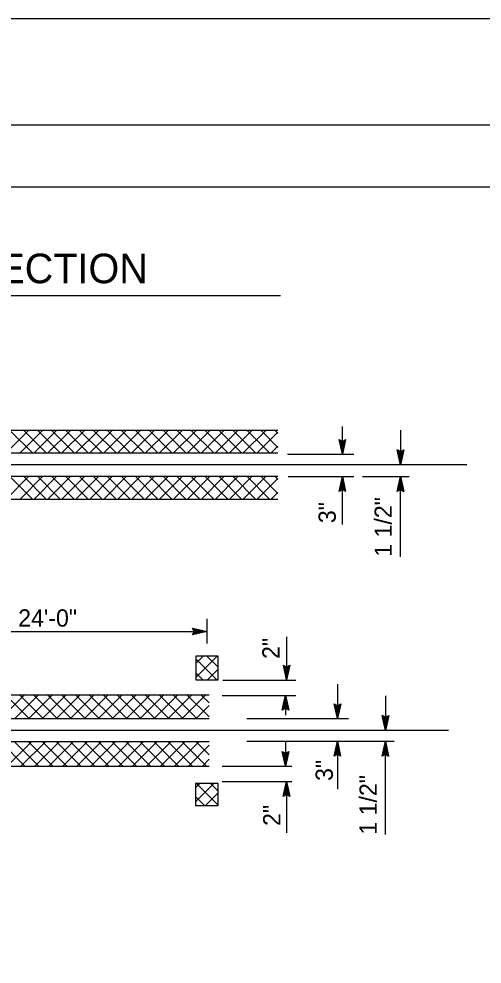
# Model space of a CAD drawing. Extents: x -893 to 867, y -474 to 712.
# Drawn here: x 285.2 to 473, y 328.9 to 712 of the extents above; entities that cross this region are included whole.
import ezdxf

# ---------------------------------------------------------------- set-up
doc = ezdxf.new("R2010")
doc.units = 0
for name, color, linetype in [('10 Sheet Format', 7, 'Continuous'), ('56 Stage 3 Anno', 7, 'Continuous'), ('57 Undefined', 7, 'Continuous'), ('60 Nongeo Data', 7, 'Continuous')]:
    doc.layers.add(name, color=color, linetype=linetype)

# ---------------------------------------------------------------- blocks, each defined once
blk = doc.blocks.new('AHT')
at = {"layer": '60 Nongeo Data'}
blk.add_lwpolyline([(-5.9055, 1.3189), (0, 0), (-5.9059, -1.3094), (-5.6957, -0.9602), (-1.3693, -0.0035), (-5.6968, 0.9693), (-5.4886, 0.6205), (-2.7193, 0.002), (-5.4858, -0.6114), (-5.2756, -0.2622), (-4.0791, 0.0031), (-5.2799, 0.2713), (-5.1181, 0), (-5.9059, -1.3094), (-5.1181, 0)], close=True, dxfattribs=at)

msp = doc.modelspace()

# ---------------------------------------------------------------- linework, layer by layer
at = {"layer": '10 Sheet Format'}
msp.add_line((-813.45, 643.96), (811.54, 643.96), dxfattribs=at)
for points in [[(-893.46, -474.04), (866.54, -474.04), (866.54, 711.96), (-893.46, 711.96)], [(-863.43, 668.96), (836.57, 668.96), (836.57, -431.04), (-863.43, -431.04)], [(-863.43, 668.96), (836.57, 668.96), (836.57, -431.04), (-863.43, -431.04)]]:
    msp.add_lwpolyline(points, close=True, dxfattribs=at)
at = {"layer": '56 Stage 3 Anno'}
for p, q in [((416.37, 535.52), (416.37, 546.8)), ((439.93, 545.3), (439.93, 531.3)), ((416.37, 535.52), (415.04, 541.52)), ((415.04, 541.52), (415.04, 541.52)), ((415.04, 541.52), (416.37, 540.72)), ((416.36, 536.91), (415.4, 541.29)), ((416.37, 538.28), (415.74, 541.11)), ((416.37, 539.66), (416.1, 540.87)), ((416.37, 540.72), (417.71, 541.52)), ((417.71, 541.52), (416.37, 535.52)), ((417.35, 541.3), (416.37, 536.9)), ((416.99, 541.07), (416.37, 538.28)), ((416.65, 540.89), (416.37, 539.66)), ((417.71, 541.52), (417.71, 541.52)), ((394.11, 535.52), (421.07, 535.52)), ((416.37, 535.52), (416.37, 535.52)), ((394.37, 526.47), (421.07, 526.47)), ((415.03, 520.47), (416.37, 526.47)), ((415.38, 520.68), (416.37, 525.09)), ((416.37, 507.04), (416.37, 526.47)), ((416.37, 526.47), (416.37, 526.47)), ((416.37, 526.47), (417.7, 520.47)), ((416.37, 525.08), (417.34, 520.7)), ((424.57, 526.47), (443.43, 526.47)), ((439.93, 494.01), (439.93, 526.47)), ((416.37, 521.27), (415.03, 520.47)), ((415.74, 520.92), (416.37, 523.71)), ((416.09, 521.09), (416.36, 522.32)), ((416.36, 522.32), (416.63, 521.11)), ((416.37, 523.71), (416.99, 520.88)), ((417.7, 520.47), (416.37, 521.27)), ((415.03, 520.47), (415.03, 520.47)), ((417.7, 520.47), (417.7, 520.47)), ((361.63, 458.83), (361.63, 468.83)), ((246.99, 463.65), (311.6, 463.65)), ((311.6, 463.65), (361.63, 463.65)), ((356.43, 463.65), (355.63, 464.99)), ((355.63, 464.99), (355.63, 464.99)), ((355.63, 464.99), (361.63, 463.65)), ((361.63, 463.65), (355.63, 462.32)), ((355.63, 462.32), (356.43, 463.65)), ((355.85, 464.63), (360.25, 463.65)), ((360.24, 463.65), (355.87, 462.68)), ((358.87, 463.65), (356.05, 463.02)), ((356.08, 464.27), (358.87, 463.65)), ((356.26, 463.93), (357.49, 463.65)), ((357.49, 463.65), (356.28, 463.38)), ((361.63, 463.65), (361.63, 463.65)), ((355.63, 462.32), (355.63, 462.32)), ((393.78, 461.47), (393.78, 444.05)), ((393.78, 444.05), (392.45, 450.05)), ((392.45, 450.05), (392.45, 450.05)), ((392.45, 450.05), (393.78, 449.25)), ((393.77, 445.44), (392.81, 449.81)), ((393.78, 446.81), (393.15, 449.63)), ((393.78, 448.19), (393.51, 449.4)), ((393.78, 449.25), (395.12, 450.05)), ((395.12, 450.05), (393.78, 444.05)), ((394.76, 449.83), (393.78, 445.43)), ((394.4, 449.6), (393.78, 446.81)), ((394.06, 449.42), (393.78, 448.19)), ((395.12, 450.05), (395.12, 450.05)), ((367.98, 443.93), (397.45, 443.93)), ((393.78, 444.05), (393.78, 444.05)), ((414.35, 442.33), (414.35, 428.39)), ((367.7, 437.81), (397.45, 437.81)), ((391.97, 431.83), (393.31, 437.83)), ((393.31, 437.83), (393.31, 429.72)), ((393.31, 437.83), (393.31, 437.83)), ((393.31, 437.83), (394.64, 431.83)), ((433.82, 437.61), (433.82, 423.61)), ((392.33, 432.04), (393.31, 436.45)), ((392.69, 432.28), (393.31, 435.06)), ((393.03, 432.45), (393.31, 433.68)), ((393.31, 435.06), (393.94, 432.24)), ((393.31, 433.68), (393.58, 432.47)), ((393.32, 436.43), (394.28, 432.06)), ((414.35, 428.39), (413.02, 434.39)), ((413.02, 434.39), (413.02, 434.39)), ((413.02, 434.39), (414.35, 433.59)), ((414.35, 429.78), (413.38, 434.16)), ((414.35, 431.16), (413.73, 433.98)), ((414.36, 432.54), (414.09, 433.75)), ((414.35, 433.59), (415.69, 434.39)), ((415.69, 434.39), (414.35, 428.39)), ((415.34, 434.18), (414.35, 429.77)), ((414.98, 433.94), (414.35, 431.16)), ((414.63, 433.77), (414.36, 432.54)), ((415.69, 434.39), (415.69, 434.39)), ((393.31, 432.63), (391.97, 431.83)), ((391.97, 431.83), (391.97, 431.83)), ((394.64, 431.83), (393.31, 432.63)), ((394.64, 431.83), (394.64, 431.83)), ((377.7, 428.39), (418.84, 428.39)), ((414.35, 428.39), (414.35, 428.39)), ((377.7, 419.19), (418.84, 419.19)), ((393.31, 419.2), (393.31, 409.12)), ((413.01, 413.19), (414.35, 419.19)), ((413.37, 413.41), (414.35, 417.81)), ((414.35, 419.19), (414.35, 399.76)), ((414.35, 419.19), (414.35, 419.19)), ((414.35, 419.19), (415.68, 413.19)), ((414.36, 417.8), (415.32, 413.42)), ((417.85, 419.19), (437.32, 419.19)), ((433.82, 381.38), (433.82, 419.19)), ((393.31, 409.12), (391.98, 415.12)), ((391.98, 415.12), (391.98, 415.12)), ((391.98, 415.12), (393.31, 414.32)), ((393.31, 410.51), (392.34, 414.88)), ((393.31, 411.88), (392.69, 414.71)), ((393.32, 413.26), (393.05, 414.47)), ((393.31, 414.32), (394.65, 415.12)), ((394.65, 415.12), (393.31, 409.12)), ((394.3, 414.9), (393.31, 410.5)), ((393.94, 414.67), (393.31, 411.88)), ((393.59, 414.49), (393.32, 413.26)), ((394.65, 415.12), (394.65, 415.12)), ((414.35, 413.99), (413.01, 413.19)), ((413.73, 413.64), (414.35, 416.43)), ((414.07, 413.82), (414.35, 415.05)), ((414.35, 416.43), (414.98, 413.6)), ((414.35, 415.05), (414.62, 413.84)), ((415.68, 413.19), (414.35, 413.99)), ((413.01, 413.19), (413.01, 413.19)), ((415.68, 413.19), (415.68, 413.19)), ((367.7, 409.11), (395.85, 409.11)), ((393.31, 409.12), (393.31, 409.12)), ((367.68, 402.85), (395.85, 402.85)), ((392.44, 396.85), (393.78, 402.85)), ((393.78, 402.85), (393.78, 382.1)), ((393.78, 402.85), (393.78, 402.85)), ((393.78, 402.85), (395.11, 396.85)), ((392.79, 397.06), (393.78, 401.47)), ((393.15, 397.3), (393.78, 400.09)), ((393.5, 397.47), (393.77, 398.7)), ((393.77, 398.7), (394.04, 397.5)), ((393.78, 401.46), (394.75, 397.08)), ((393.78, 400.09), (394.4, 397.26)), ((393.78, 397.65), (392.44, 396.85)), ((392.44, 396.85), (392.44, 396.85)), ((395.11, 396.85), (393.78, 397.65)), ((395.11, 396.85), (395.11, 396.85))]:
    msp.add_line(p, q, dxfattribs=at)
at = {"layer": '57 Undefined'}
msp.add_line((42.68, 599.85), (391.36, 599.85), dxfattribs=at)
at = {"layer": '60 Nongeo Data'}
for p, q in [((390.19, 545.17), (103.89, 545.17)), ((103.89, 536.06), (390.19, 536.06)), ((466.83, 531.26), (71.56, 531.26)), ((390.19, 526.45), (103.89, 526.45)), ((103.89, 517.34), (390.19, 517.34)), ((362.35, 437.95), (127.35, 437.95)), ((127.29, 428.37), (362.34, 428.37)), ((459.42, 423.57), (71.56, 423.57)), ((362.38, 419.02), (127.38, 419.02)), ((127.36, 409.12), (362.37, 409.12))]:
    msp.add_line(p, q, dxfattribs=at)
for points in [[(280.06, 536.06), (289.17, 545.17)], [(290.7, 536.06), (281.59, 545.17)], [(285.71, 536.06), (294.83, 545.17)], [(296.36, 536.06), (287.25, 545.17)], [(291.37, 536.06), (300.49, 545.17)], [(302.02, 536.06), (292.9, 545.17)], [(297.03, 536.06), (306.14, 545.17)], [(307.67, 536.06), (298.56, 545.17)], [(302.68, 536.06), (311.8, 545.17)], [(313.33, 536.06), (304.22, 545.17)], [(308.34, 536.06), (317.46, 545.17)], [(318.99, 536.06), (309.87, 545.17)], [(314, 536.06), (323.11, 545.17)], [(324.64, 536.06), (315.53, 545.17)], [(319.66, 536.06), (328.77, 545.17)], [(330.3, 536.06), (321.19, 545.17)], [(325.31, 536.06), (334.43, 545.17)], [(335.96, 536.06), (326.84, 545.17)], [(330.97, 536.06), (340.08, 545.17)], [(341.61, 536.06), (332.5, 545.17)], [(336.63, 536.06), (345.74, 545.17)], [(347.27, 536.06), (338.16, 545.17)], [(342.28, 536.06), (351.4, 545.17)], [(352.93, 536.06), (343.81, 545.17)], [(347.94, 536.06), (357.05, 545.17)], [(358.58, 536.06), (349.47, 545.17)], [(353.6, 536.06), (362.71, 545.17)], [(364.24, 536.06), (355.13, 545.17)], [(359.25, 536.06), (368.37, 545.17)], [(369.9, 536.06), (360.78, 545.17)], [(364.91, 536.06), (374.02, 545.17)], [(375.55, 536.06), (366.44, 545.17)], [(370.57, 536.06), (379.68, 545.17)], [(381.21, 536.06), (372.1, 545.17)], [(376.22, 536.06), (385.34, 545.17)], [(386.87, 536.06), (377.75, 545.17)], [(381.88, 536.06), (390.27, 544.45)], [(390.27, 538.31), (383.41, 545.17)], [(390.27, 543.97), (389.07, 545.17)], [(387.54, 536.06), (390.27, 538.79)], [(280.06, 517.34), (289.17, 526.45)], [(290.7, 517.34), (281.59, 526.45)], [(285.71, 517.34), (294.83, 526.45)], [(296.36, 517.34), (287.25, 526.45)], [(291.37, 517.34), (300.49, 526.45)], [(302.02, 517.34), (292.9, 526.45)], [(297.03, 517.34), (306.14, 526.45)], [(307.67, 517.34), (298.56, 526.45)], [(302.68, 517.34), (311.8, 526.45)], [(313.33, 517.34), (304.22, 526.45)], [(308.34, 517.34), (317.46, 526.45)], [(318.99, 517.34), (309.87, 526.45)], [(314, 517.34), (323.11, 526.45)], [(324.64, 517.34), (315.53, 526.45)], [(319.66, 517.34), (328.77, 526.45)], [(330.3, 517.34), (321.19, 526.45)], [(325.31, 517.34), (334.43, 526.45)], [(335.96, 517.34), (326.84, 526.45)], [(330.97, 517.34), (340.08, 526.45)], [(341.61, 517.34), (332.5, 526.45)], [(336.63, 517.34), (345.74, 526.45)], [(347.27, 517.34), (338.16, 526.45)], [(342.28, 517.34), (351.4, 526.45)], [(352.93, 517.34), (343.81, 526.45)], [(347.94, 517.34), (357.05, 526.45)], [(358.58, 517.34), (349.47, 526.45)], [(353.6, 517.34), (362.71, 526.45)], [(364.24, 517.34), (355.13, 526.45)], [(359.25, 517.34), (368.37, 526.45)], [(369.9, 517.34), (360.78, 526.45)], [(364.91, 517.34), (374.02, 526.45)], [(375.55, 517.34), (366.44, 526.45)], [(370.57, 517.34), (379.68, 526.45)], [(381.21, 517.34), (372.1, 526.45)], [(376.22, 517.34), (385.34, 526.45)], [(386.87, 517.34), (377.75, 526.45)], [(381.88, 517.34), (390.27, 525.73)], [(390.27, 519.6), (383.41, 526.45)], [(390.27, 525.25), (389.07, 526.45)], [(387.54, 517.34), (390.27, 520.07)], [(356.95, 445.07), (365.61, 453.73)], [(356.96, 450.74), (359.96, 453.73)], [(365.44, 444.11), (356.96, 452.59)], [(365.97, 449.24), (361.48, 453.73)], [(361.66, 444.12), (365.97, 448.43)], [(359.78, 444.12), (356.96, 446.94)], [(277.9, 428.49), (287.36, 437.95)], [(289.45, 428.49), (279.98, 437.95)], [(283.55, 428.49), (293.02, 437.95)], [(295.1, 428.49), (285.64, 437.95)], [(289.21, 428.49), (298.67, 437.95)], [(300.76, 428.49), (291.3, 437.95)], [(294.87, 428.49), (304.33, 437.95)], [(306.42, 428.49), (296.95, 437.95)], [(300.52, 428.49), (309.99, 437.95)], [(312.07, 428.49), (302.61, 437.95)], [(306.18, 428.49), (315.64, 437.95)], [(317.73, 428.49), (308.27, 437.95)], [(311.84, 428.49), (321.3, 437.95)], [(323.39, 428.49), (313.92, 437.95)], [(317.49, 428.49), (326.96, 437.95)], [(329.04, 428.49), (319.58, 437.95)], [(323.15, 428.49), (332.61, 437.95)], [(334.7, 428.49), (325.24, 437.95)], [(328.81, 428.49), (338.27, 437.95)], [(340.36, 428.49), (330.89, 437.95)], [(334.46, 428.49), (343.93, 437.95)], [(346.01, 428.49), (336.55, 437.95)], [(340.12, 428.49), (349.58, 437.95)], [(351.67, 428.49), (342.21, 437.95)], [(345.78, 428.49), (355.24, 437.95)], [(357.33, 428.49), (347.86, 437.95)], [(351.43, 428.49), (360.9, 437.95)], [(362.35, 429.12), (353.52, 437.95)], [(362.35, 434.78), (359.18, 437.95)], [(357.09, 428.49), (362.35, 433.75)], [(287.71, 409.16), (277.85, 419.02)], [(280.44, 409.16), (290.3, 419.02)], [(293.37, 409.16), (283.51, 419.02)], [(286.09, 409.16), (295.96, 419.02)], [(299.03, 409.16), (289.16, 419.02)], [(291.75, 409.16), (301.62, 419.02)], [(304.68, 409.16), (294.82, 419.02)], [(297.41, 409.16), (307.27, 419.02)], [(310.34, 409.16), (300.48, 419.02)], [(303.07, 409.16), (312.93, 419.02)], [(316, 409.16), (306.13, 419.02)], [(308.72, 409.16), (318.59, 419.02)], [(321.65, 409.16), (311.79, 419.02)], [(314.38, 409.16), (324.24, 419.02)], [(327.31, 409.16), (317.45, 419.02)], [(320.04, 409.16), (329.9, 419.02)], [(332.97, 409.16), (323.1, 419.02)], [(325.69, 409.16), (335.56, 419.02)], [(338.63, 409.16), (328.76, 419.02)], [(331.35, 409.16), (341.21, 419.02)], [(344.28, 409.16), (334.42, 419.02)], [(337.01, 409.16), (346.87, 419.02)], [(349.94, 409.16), (340.07, 419.02)], [(342.66, 409.16), (352.53, 419.02)], [(355.6, 409.16), (345.73, 419.02)], [(348.32, 409.16), (358.18, 419.02)], [(361.25, 409.16), (351.39, 419.02)], [(353.98, 409.16), (362.38, 417.57)], [(362.38, 413.69), (357.05, 419.02)], [(359.63, 409.16), (362.38, 411.91)], [(356.83, 400.39), (358.56, 402.12)], [(356.83, 394.73), (364.22, 402.11)], [(366.04, 393.3), (357.22, 402.12)], [(366.05, 398.95), (362.88, 402.11)], [(360.53, 393.15), (356.83, 396.85)], [(360.91, 393.15), (366.04, 398.29)]]:
    msp.add_lwpolyline(points, dxfattribs=at)
for points in [[(356.96, 453.74), (356.95, 444.12), (365.97, 444.11), (365.98, 453.73)], [(356.84, 402.12), (356.83, 393.16), (366.04, 393.15), (366.05, 402.11)]]:
    msp.add_lwpolyline(points, close=True, dxfattribs=at)

# ---------------------------------------------------------------- block references
at = {"layer": '56 Stage 3 Anno', "xscale": 1.0169471476996998, "yscale": 1.0120590328348547}
for p, rotation in [((439.93, 531.3), -90), ((439.93, 526.47), 90), ((433.82, 423.61), -90), ((433.82, 419.19), 90)]:
    msp.add_blockref('AHT', p, dxfattribs=dict(at, rotation=rotation))

# ---------------------------------------------------------------- texts
at = {"layer": '56 Stage 3 Anno'}
for p in [(436.43, 494.01), (430.32, 381.38)]:
    msp.add_text('1 1/2"', height=7, rotation=90, dxfattribs=at).set_placement(p)
at = {"layer": '57 Undefined'}
for s, height, p in [('NO PASSING ZONES-TWO DIRECTION', 12, (42.42, 604.83)), ('24\'-0"', 7, (284.96, 465.67))]:
    msp.add_text(s, height=height, dxfattribs=at).set_placement(p)
for s, p in [('3"  ', (413.72, 507.61)), ('2"    ', (390.91, 452.58)), ('3"  ', (412.51, 403.14)), ('2"    ', (391.25, 384.9))]:
    msp.add_text(s, height=7, rotation=90, dxfattribs=at).set_placement(p)

doc.saveas('drawing.dxf')
